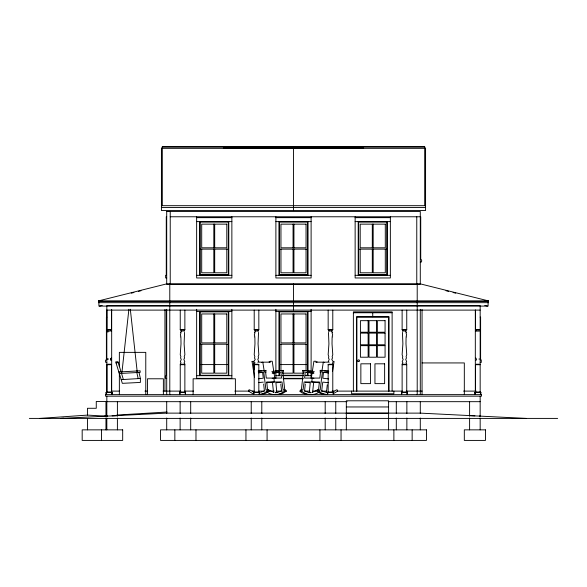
<?xml version="1.0" encoding="UTF-8"?>
<svg xmlns="http://www.w3.org/2000/svg" width="587" height="587" viewBox="0 0 587 587"><rect width="100%" height="100%" fill="white"/><g stroke="black" fill="none" stroke-linecap="round" stroke-linejoin="round"><path stroke-width="0.88" d="M314.25 371.446L302.819 370.39L302.76 371.931L305.262 371.997L304.587 378.072L319.842 378.072L320.517 371.997L319.915 371.931L321.823 371.931L321.881 370.39L319.974 370.39L322.571 370.683M346.33 418.406L346.33 413.123M312.6 392.556L313.612 382.929M326.445 392.674L327.282 384.756M122.001 371.828L128.898 309.268M301.344 390.106L303.354 371.997M305.313 384.074L304.565 390.847L308.432 392.387L311.198 392.674L309.29 392.674L310.222 382.783L305.387 382.291M318.499 390.106L319.409 381.968L304.154 381.968L302.995 389.951A2.95 1.475 90 0 0 302.466 389.922C300.184 391.265 304.073 392.571 305.108 393.261C309.569 395.506 315.102 394.934 319.167 392.101M322.417 371.997L320.15 389.951A2.95 1.475 -90 0 0 319.622 389.922C317.031 392.556 325.139 394.215 326.966 394.603M311.323 378.241L312.108 373.009L314.016 373.009L306.363 372.165M312.343 371.446L313.913 361.24L315.821 361.24M316.753 362.509L316.914 361.46M322.006 370.602L323.298 362.164L324.376 362.509M332.455 364.644L332.976 361.24L334.069 361.46L332.558 371.3M328.228 361.702L329.197 359.361L328.449 358.026L328.801 356.632L328.162 354.709L328.925 343.813L328.471 332.418M106.166 394.633L106.54 392.872L106.166 394.633L106.166 392.432L106.724 391.991L111.669 391.991L112.227 392.432L112.227 394.633L111.853 392.872M179.585 394.633L179.96 392.872L179.585 394.633L179.585 392.432L180.143 391.991L184.971 391.991L185.529 392.432L185.529 394.633L185.154 392.872M253.547 394.633L253.922 392.872L253.547 394.633L253.547 392.432L254.105 391.991L258.933 391.991L259.491 392.432L259.491 394.633L259.116 392.872M327.876 392.872L327.502 394.633L327.502 392.432L328.06 391.991L332.888 391.991L333.445 392.432L333.445 394.633L333.078 392.872M401.464 394.633L401.838 392.872L401.464 394.633L401.464 392.432L402.022 391.991L406.85 391.991L407.407 392.432L407.407 394.633L407.033 392.872L407.407 394.633M475.257 392.872L474.883 394.633L474.883 392.432L475.441 391.991L480.269 391.991L480.826 392.432L480.826 394.633L480.452 392.872M307.904 394.603C306.076 394.215 297.969 392.556 300.559 389.922A2.95 1.475 90 0 1 301.087 389.951L301.234 390.032M325.059 394.603C323.232 394.215 315.124 392.556 317.714 389.922A2.95 1.475 -90 0 1 318.242 389.951L318.389 390.032M402.433 332.418L402.887 343.813L402.124 354.709L402.763 356.632L402.411 358.026L403.159 359.361L402.19 361.702L402.917 362.759L402.19 363.639M254.457 360.623L255.242 359.361L254.494 358.026L254.846 356.632L254.208 354.709L254.971 343.813L254.875 337.386L254.347 336.931L254.875 336.424L254.318 334.876L254.875 333.159L254.376 332.653L255.147 332.205L255.147 331.09M475.793 360.623L476.578 359.361L475.83 358.026M180.312 363.639L181.038 362.759L180.312 361.702L181.28 359.361L180.532 358.026L180.884 356.632L180.246 354.709L181.009 343.813L180.913 337.386L180.385 336.931L180.913 336.424L180.356 334.876L180.913 333.159L180.414 332.653L181.185 332.205L181.185 331.09M254.274 363.639L255 362.759L254.487 362.392M111.281 358.026L110.415 358.752L111.2 360.623M111.743 392.872L112.11 394.633L112.11 392.432L106.166 392.432L106.724 391.991M106.841 391.991L106.284 392.432L106.284 394.633M184.971 391.991L185.529 392.432L179.585 392.432L180.143 391.991M258.933 391.991L259.491 392.432L253.547 392.432L254.105 391.991M480.269 391.991L480.826 392.432L474.883 392.432L475.441 391.991M332.565 330.833L329.285 331.09M406.527 330.833L403.555 331.09M267.738 390.032L267.877 389.951A2.95 1.475 90 0 1 268.406 389.922L269.242 391.089L267.342 391.089L263.857 393.261L259.161 394.603M269.242 391.089L265.764 393.261L261.061 394.603M284.893 390.032L285.04 389.951A2.95 1.475 -90 0 1 285.568 389.922L286.405 391.089L284.497 391.089C279.647 395.234 272.199 395.917 266.96 392.101M286.405 391.089L282.919 393.261L278.223 394.603M106.166 392.432L106.944 391.991M179.585 392.432L180.246 391.991M253.547 392.432L254.208 391.991M328.162 391.991L327.502 392.432L333.445 392.432L332.888 391.991M402.124 391.991L401.464 392.432L407.407 392.432L406.85 391.991M474.883 392.432L475.543 391.991M333.159 391.712L336.681 389.827A4.344 2.172 -90 0 1 337.114 389.783L337.598 391.155L333.299 393.694M312.577 392.219L317.618 389.827A4.344 2.172 90 0 1 318.051 389.783M261.743 362.509L262.822 362.164L264.121 370.602M260.533 392.387L264.407 390.847L263.651 384.074M98.477 300.918L166.708 283.859L420.292 283.859L488.516 300.918L488.516 302.679L98.477 302.679L98.477 300.918L488.516 300.918M131.268 293.17L133.924 292.509M138.356 291.401L141.012 290.734M99.563 306.091L102.219 305.423M110.018 329.806L111.449 329.476L106.827 329.476L108.257 329.806M183.438 329.806L184.868 329.476L180.246 329.476L181.677 329.806M257.399 329.806L258.83 329.476L254.208 329.476L255.638 329.806M108.257 364.366L106.827 364.696L111.449 364.696L110.018 364.366M181.677 364.366L180.246 364.696L184.868 364.696L183.438 364.366M331.354 329.806L332.785 329.476L328.162 329.476L329.593 329.806M255.638 364.366L254.208 364.696L258.83 364.696L257.399 364.366M405.316 329.806L406.747 329.476L402.124 329.476L403.555 329.806M478.735 329.806L480.166 329.476L475.543 329.476L476.974 329.806M329.593 364.366L328.162 364.696L332.785 364.696L331.354 364.366M403.555 364.366L402.124 364.696L406.747 364.696L405.316 364.366M476.974 364.366L475.543 364.696L480.166 364.696L478.735 364.366M254.531 377.566L252.05 361.46L254.42 361.24M116.05 362.92L118.207 362.575M258.339 378.806L263.277 378.211L262.609 372.165L258.353 372.635M272.207 378.285L273.909 378.072L274.342 381.968L266.608 382.753M258.185 371.065L266.153 370.39L263.556 370.683M258.361 371.255L261.824 370.874M258.559 372.818L262.815 372.349M271.876 371.446L283.308 370.39L283.367 371.931L280.865 371.997L281.54 378.072L266.285 378.072L265.61 371.997L266.204 371.931L264.304 371.931L264.245 370.39M275.516 371.255L278.979 370.874M280.711 370.683L283.308 370.39M279.764 372.165L272.111 373.009L279.97 372.349M258.449 382.614L263.284 382.122M280.733 382.291L275.905 382.783L276.837 392.674L274.929 392.674L277.695 392.387L281.562 390.847L280.806 384.074M119.315 373.537L140.22 372.341L140.11 370.801L118.838 371.975M39.916 418.406L87.463 415.104L105.954 416.161L105.954 401.457L96.268 401.457L96.268 408.281L87.463 408.281L87.463 415.104M121.193 379.65L140.381 378.483L140.381 382.423L122.331 383.34L115.727 361.871L117.921 361.651L121.061 371.857M63.792 418.245L61.048 418.406L107.502 416.088M104.941 415.765L106.768 415.655M116.828 415.053L167.112 412.023M112.117 415.853L117.4 415.589M117.525 415.581L166.708 413.123L261.795 413.123M136.698 371.101L137.571 371.057M106.834 416.117L117.4 415.684M223.346 148.1L363.654 148.1M162.305 147.124L424.694 147.124M162.305 148.335L424.694 148.335M161.425 205.685L425.575 205.685M161.425 207.446L425.575 207.446M166.708 211.459L420.292 211.459L420.292 284.313L166.701 284.313L166.708 211.459L170.23 211.489L170.23 284.174M166.708 216.772L166.268 216.772L166.268 275.325L165.659 275.325L165.607 277.915L166.708 277.967M170.23 216.772L420.732 216.772L420.732 259.476C422.178 259.006 422.009 263.13 420.292 262.118M196.645 217.652L231.865 217.652M275.89 217.652L311.11 217.652M355.135 217.652L390.355 217.652M196.645 221.615L231.865 221.615M275.89 221.615L311.11 221.615M355.135 221.615L390.355 221.615M200.167 249.13L228.343 249.13M279.412 249.13L307.588 249.13M358.657 249.13L386.833 249.13M200.167 274.775L228.343 274.775M279.412 274.775L307.588 274.775M358.657 274.775L386.833 274.775M196.645 275.325L231.865 275.325M275.89 275.325L311.11 275.325M355.135 275.325L390.355 275.325M98.477 301.358L488.516 301.358M106.827 310.105L480.166 310.105M196.645 311.426L231.865 311.426M275.89 311.426L311.11 311.426M353.374 312.746L392.116 312.746M106.834 317.149L106.394 317.149L106.394 359.853C104.948 359.383 105.117 363.507 106.834 362.495M480.166 317.149L480.606 317.149L480.606 359.853L481.267 359.912L481.267 362.443L480.166 362.495M107.487 329.916L110.906 329.916M180.906 329.916L184.208 329.916M254.868 329.916L258.17 329.916M328.823 329.916L332.125 329.916M402.785 329.916L406.087 329.916M476.204 329.916L479.506 329.916M107.612 331.09L110.018 331.09M183.438 331.09L180.466 330.833M257.708 331.09L254.428 330.833M476.974 331.09L479.381 331.09M200.167 344.224L228.343 344.224M279.412 344.224L307.588 344.224M270.306 361.24L272.214 361.24L273.784 371.446M252.05 361.46L253.32 361.46M270.482 361.46L269.206 361.46L269.367 362.509M257.737 362.164L270.446 362.164M315.674 362.164L329.234 362.164M422.053 362.935L464.317 362.935L464.317 394.633M107.377 364.241L111.016 364.241M180.796 364.241L184.318 364.241M254.758 364.241L258.28 364.241M328.713 364.241L332.235 364.241M402.675 364.241L406.197 364.241M476.094 364.241L479.616 364.241M200.167 364.586L228.343 364.586M279.412 364.586L307.588 364.586M282.685 373.171L293.06 373.171L293.06 344.224M303.45 373.171L293.94 373.171L293.94 344.224M283.044 375.262L303.046 375.262M305.768 375.262L307.588 375.262L307.588 311.866L279.412 311.866L279.412 375.262M196.645 375.702L231.865 375.702M275.89 375.702L280.403 375.702M282.215 375.702L303.486 375.702M305.306 375.702L311.11 375.702M166.708 378.344C164.991 379.356 164.822 375.232 166.268 375.702L166.268 309.841M283.117 378.344L302.98 378.344M283.294 378.784L303.259 378.784M111.369 391.111L119.535 391.111M144.938 391.111L147.66 391.111M163.076 391.111L180.796 391.111M184.45 391.111L193.637 391.111M234.851 391.111L249.585 391.111M252.263 391.111L254.171 391.111M258.757 391.111L264.26 391.111M269.675 391.111L274.254 391.111M276.088 391.111L282.501 391.111M299.722 391.089L301.63 391.089M304.499 391.111L309.995 391.111M312.746 391.111L316.54 391.111M316.877 391.089L318.785 391.089M320.994 391.111L326.629 391.111M332.132 391.111L333.966 391.111M337.488 391.111L402.55 391.111M406.211 391.111L422.126 391.111M463.583 391.111L476.167 391.111M106.834 401.677L347.056 401.677M388.249 401.677L480.166 401.677M346.33 406.96L388.594 406.96M261.919 413.123L325.081 413.123M325.198 413.123L420.292 413.123L469.475 415.581M346.33 413.233L388.594 413.233M29.35 418.406L557.65 418.406M469.6 415.684L480.166 416.117M121.56 371.806L122.441 371.85M469.6 415.589L474.883 415.853M479.498 416.088L525.952 418.406M328.478 382.695L322.843 382.122L322.468 384.074L321.72 390.847L327.062 392.622M319.519 382.753L311.778 381.968L312.211 378.072L313.913 378.285M321.881 370.39L328.808 371.16M324.303 370.874L327.766 371.255M328.617 372.73L323.518 372.165L322.843 378.211L328.61 378.909M323.312 372.349L328.412 372.914M302.819 370.39L305.416 370.683M307.148 370.874L310.611 371.255M306.157 372.349L312.108 373.009M445.988 290.734L448.644 291.401M453.076 292.509L455.732 293.17M484.781 305.423L487.43 306.091M273.549 392.219L268.508 389.827A4.344 2.172 -90 0 0 268.076 389.783M254.487 392.219L249.446 389.827A4.344 2.172 90 0 0 249.013 389.783L248.521 391.155L252.821 393.694M480.166 391.991L480.826 392.432M406.747 391.991L407.407 392.432M332.785 391.991L333.445 392.432M258.83 391.991L259.491 392.432M184.868 391.991L185.529 392.432M111.449 391.991L112.227 392.432M111.552 391.991L112.11 392.432M406.681 363.639L405.955 362.759L406.681 361.702L405.712 359.361L406.461 358.026L406.109 356.632L406.747 354.709L405.984 343.813L406.079 337.386L406.608 336.931L406.079 336.424L406.637 334.876L406.079 333.159L406.578 332.653L405.815 332.205L405.815 331.09M184.802 363.639L184.076 362.759L184.802 361.702L183.834 359.361L184.582 358.026L184.23 356.632L184.868 354.709L184.105 343.813L184.56 332.418M332.536 360.623L331.75 359.361L332.499 358.026L332.147 356.632L332.785 354.709L332.022 343.813L332.117 337.386L332.646 336.931L332.117 336.424L332.675 334.876L332.117 333.159L332.616 332.653L331.853 332.205L331.853 331.09M111.317 360.623L110.532 358.752M258.522 332.418L258.067 343.813L258.83 354.709L258.192 356.632L258.544 358.026L257.796 359.361L258.764 361.702M121.318 372.708L123.358 379.518M284.497 391.089L283.66 389.922A2.95 1.475 -90 0 0 283.132 389.951L281.973 381.968L266.718 381.968L267.621 390.106M267.342 391.089L266.498 389.922A2.95 1.475 90 0 0 265.977 389.951L263.702 371.997M139.031 372.407L140.381 378.483M136.837 372.569L138.18 378.615M253.151 361.24L254.457 369.744M274.019 373.009L274.804 378.241M282.765 371.997L284.783 390.106M130.314 309.283L137.131 371.079M272.515 382.929L273.52 392.556M488.091 301.263L488.091 306.091L98.902 306.091L98.902 301.263M480.166 392.82L480.166 305.592L106.827 305.592L106.827 392.82M480.166 396.174L480.166 416.22M480.166 418.039L480.166 429.853M479.131 358.752L479.131 359.361M475.543 310.105L475.543 329.806M475.543 364.366L475.543 392.82M475.323 310.105L475.323 391.111M469.6 401.677L469.6 416.22M469.6 418.039L469.6 429.853M425.575 147.902L425.575 210.528L161.425 210.528L161.425 147.902M424.694 205.685L424.694 146.581L162.305 146.581L162.305 205.685M422.053 309.481L422.053 394.633M420.292 309.334L420.292 394.633M420.292 401.677L420.292 413.49M420.292 418.039L420.292 429.853M417.21 283.859L417.21 302.679M417.21 302.87L417.21 394.633M416.77 216.772L416.77 284.174M412.147 429.853L412.147 440.419M406.864 401.677L406.864 413.49M406.864 418.039L406.864 429.853M406.747 310.105L406.747 329.806M406.747 364.366L406.747 392.82M402.124 310.105L402.124 329.806M402.124 364.366L402.124 392.82M396.298 401.677L396.298 413.49M396.298 418.039L396.298 429.853M393.877 391.111L393.877 393.752L351.613 393.752L351.613 391.111M393.877 429.853L393.877 440.419M392.116 391.111L392.116 311.866L353.374 311.866L353.374 391.111M390.355 216.772L390.355 277.967L355.135 277.967L355.135 216.772M389.034 391.111L389.034 316.709L356.456 316.709L356.456 391.111M388.594 391.111L388.594 317.149L356.896 317.149L356.896 391.111M388.594 429.853L388.594 400.796L346.33 400.796L346.33 413.512M387.273 221.615L387.273 275.325M385.292 249.13L385.292 272.794L373.185 272.794L373.185 249.13M373.185 224.146L373.185 247.809M372.745 312.746L372.745 316.709M372.305 224.146L372.305 247.809M372.305 249.13L372.305 272.794L360.198 272.794L360.198 249.13M358.217 221.615L358.217 275.325M346.33 418.047L346.33 429.853M341.047 429.853L341.047 440.419M335.764 401.677L335.764 413.49M335.764 418.039L335.764 429.853M332.785 310.105L332.785 329.806M332.785 364.366L332.785 392.82M328.162 310.105L328.162 329.806M328.162 364.366L328.162 392.82M325.198 401.677L325.198 413.49M325.198 418.039L325.198 429.853M319.915 429.853L319.915 440.419M311.11 216.772L311.11 277.967L275.89 277.967L275.89 216.772M311.11 309.312L311.11 378.344M308.028 221.615L308.028 275.325M308.028 311.426L308.028 375.702M306.047 249.13L306.047 272.794L293.94 272.794L293.94 249.13M306.047 344.224L306.047 370.456M293.94 224.146L293.94 247.809M293.94 313.957L293.94 342.903M293.5 148.335L293.5 210.528M293.5 283.859L293.5 302.679M293.493 302.87L293.493 310.105M293.06 224.146L293.06 247.809M293.06 249.13L293.06 272.794L280.953 272.794L280.953 249.13M293.06 313.957L293.06 342.903M280.953 344.224L280.953 370.456M278.972 221.615L278.972 275.325M278.972 311.426L278.972 375.702M275.89 309.312L275.89 378.344M267.078 429.853L267.078 440.419M261.795 401.677L261.795 413.49M261.795 418.039L261.795 429.853M258.83 310.105L258.83 329.806M258.83 364.366L258.83 392.82M254.208 310.105L254.208 329.806M254.208 364.366L254.208 392.82M251.229 401.677L251.229 413.49M251.229 418.039L251.229 429.853M245.946 429.853L245.946 440.419M235.387 394.633L235.387 378.784L193.123 378.784L193.123 394.633M231.865 216.772L231.865 277.967L196.645 277.967L196.645 216.772M231.865 309.312L231.865 378.344L196.645 378.344L196.645 309.312M228.783 221.615L228.783 275.325M228.783 311.426L228.783 375.702M226.802 249.13L226.802 272.794L214.695 272.794L214.695 249.13M226.802 344.224L226.802 373.171L214.695 373.171L214.695 344.224M214.695 224.146L214.695 247.809M214.695 313.957L214.695 342.903M213.815 224.146L213.815 247.809M213.815 249.13L213.815 272.794L201.708 272.794L201.708 249.13M213.815 313.957L213.815 342.903M213.815 344.224L213.815 373.171L201.708 373.171L201.708 344.224M199.727 221.615L199.727 275.325M199.727 311.426L199.727 375.702M195.977 429.853L195.977 440.419M190.694 401.677L190.694 413.49M190.694 418.039L190.694 429.853M184.868 310.105L184.868 329.806M184.868 364.366L184.868 392.82M180.246 310.105L180.246 329.806M180.246 364.366L180.246 392.82M180.128 401.677L180.128 413.49M180.128 418.039L180.128 429.853M174.845 429.853L174.845 440.419M169.782 283.859L169.782 302.679M169.782 302.87L169.79 394.633M166.708 309.312L166.708 394.633M166.708 401.677L166.708 413.49M166.708 418.039L166.708 429.853M164.947 309.481L164.947 391.111M163.384 394.633L163.384 378.784L147.535 378.784L147.535 394.633M145.774 394.633L145.774 352.369L119.359 352.369L119.359 366.758M119.359 372.151L119.359 394.633M117.4 401.677L117.4 416.22M117.4 418.039L117.4 429.853M111.677 309.481L111.677 391.111M111.567 310.105L111.567 329.806M111.567 364.366L111.567 392.82M111.449 310.105L111.449 329.806M111.449 364.366L111.449 392.82M107.979 358.752L107.979 359.361M107.876 331.09L107.876 332.205M107.861 358.752L107.861 359.361M106.944 310.105L106.944 329.806M106.944 364.366L106.944 392.82M106.834 396.174L106.834 416.22M106.834 418.039L106.834 429.853M105.954 417.944L105.954 429.853M101.551 429.853L101.551 440.419M87.463 418.575L87.463 429.853M111.229 330.833L110.899 331.09L110.899 330.21L111.229 330.833M184.648 330.833L184.318 331.09L184.318 330.21L184.648 330.833M258.61 330.833L258.28 331.09L258.28 330.21L258.61 330.833M328.713 330.21L328.713 331.09L328.713 330.21M402.675 330.21L402.675 331.09L402.675 330.21M476.094 330.21L476.094 331.09L476.094 330.21M228.343 222.055L200.167 222.055L200.167 274.885L228.343 274.885L228.343 222.055M307.588 222.055L279.412 222.055L279.412 274.885L307.588 274.885L307.588 222.055M386.833 222.055L358.657 222.055L358.657 274.885L386.833 274.885L386.833 222.055M226.802 224.146L201.708 224.146L201.708 247.809L226.802 247.809L226.802 224.146M306.047 224.146L280.953 224.146L280.953 247.809L306.047 247.809L306.047 224.146M385.292 224.146L360.198 224.146L360.198 247.809L385.292 247.809L385.292 224.146M228.343 311.866L200.167 311.866L200.167 375.262L228.343 375.262L228.343 311.866M226.802 313.957L201.708 313.957L201.708 342.903L226.802 342.903L226.802 313.957M306.047 313.957L280.953 313.957L280.953 342.903L306.047 342.903L306.047 313.957M368.122 320.671L360.418 320.671L360.418 332.227L368.122 332.227L368.122 320.671M376.487 320.671L369.003 320.671L369.003 332.227L376.487 332.227L376.487 320.671M385.072 320.671L377.368 320.671L377.368 332.227L385.072 332.227L385.072 320.671M368.122 333.108L360.418 333.108L360.418 344.774L368.122 344.774L368.122 333.108M376.487 333.108L369.003 333.108L369.003 344.774L376.487 344.774L376.487 333.108M385.072 333.108L377.368 333.108L377.368 344.774L385.072 344.774L385.072 333.108M368.122 345.655L360.418 345.655L360.418 357.212L368.122 357.212L368.122 345.655M376.487 345.655L369.003 345.655L369.003 357.212L376.487 357.212L376.487 345.655M385.072 345.655L377.368 345.655L377.368 357.212L385.072 357.212L385.072 345.655M370.544 363.815L360.858 363.815L360.858 383.627L370.544 383.627L370.544 363.815M384.632 363.815L374.946 363.815L374.946 383.627L384.632 383.627L384.632 363.815M481.487 394.633L105.513 394.633L105.513 396.174L481.487 396.174L481.487 394.633M122.683 429.853L82.18 429.853L82.18 440.419L122.683 440.419L122.683 429.853M426.456 429.853L160.544 429.853L160.544 440.419L426.456 440.419L426.456 429.853M485.449 429.853L464.317 429.853L464.317 440.419L485.449 440.419L485.449 429.853M358.033 361.357A0.88 0.88 0 0 0 359.508 360.961A0.88 0.88 0 0 0 358.43 359.882A0.88 0.88 0 0 0 358.033 361.357"/></g></svg>
